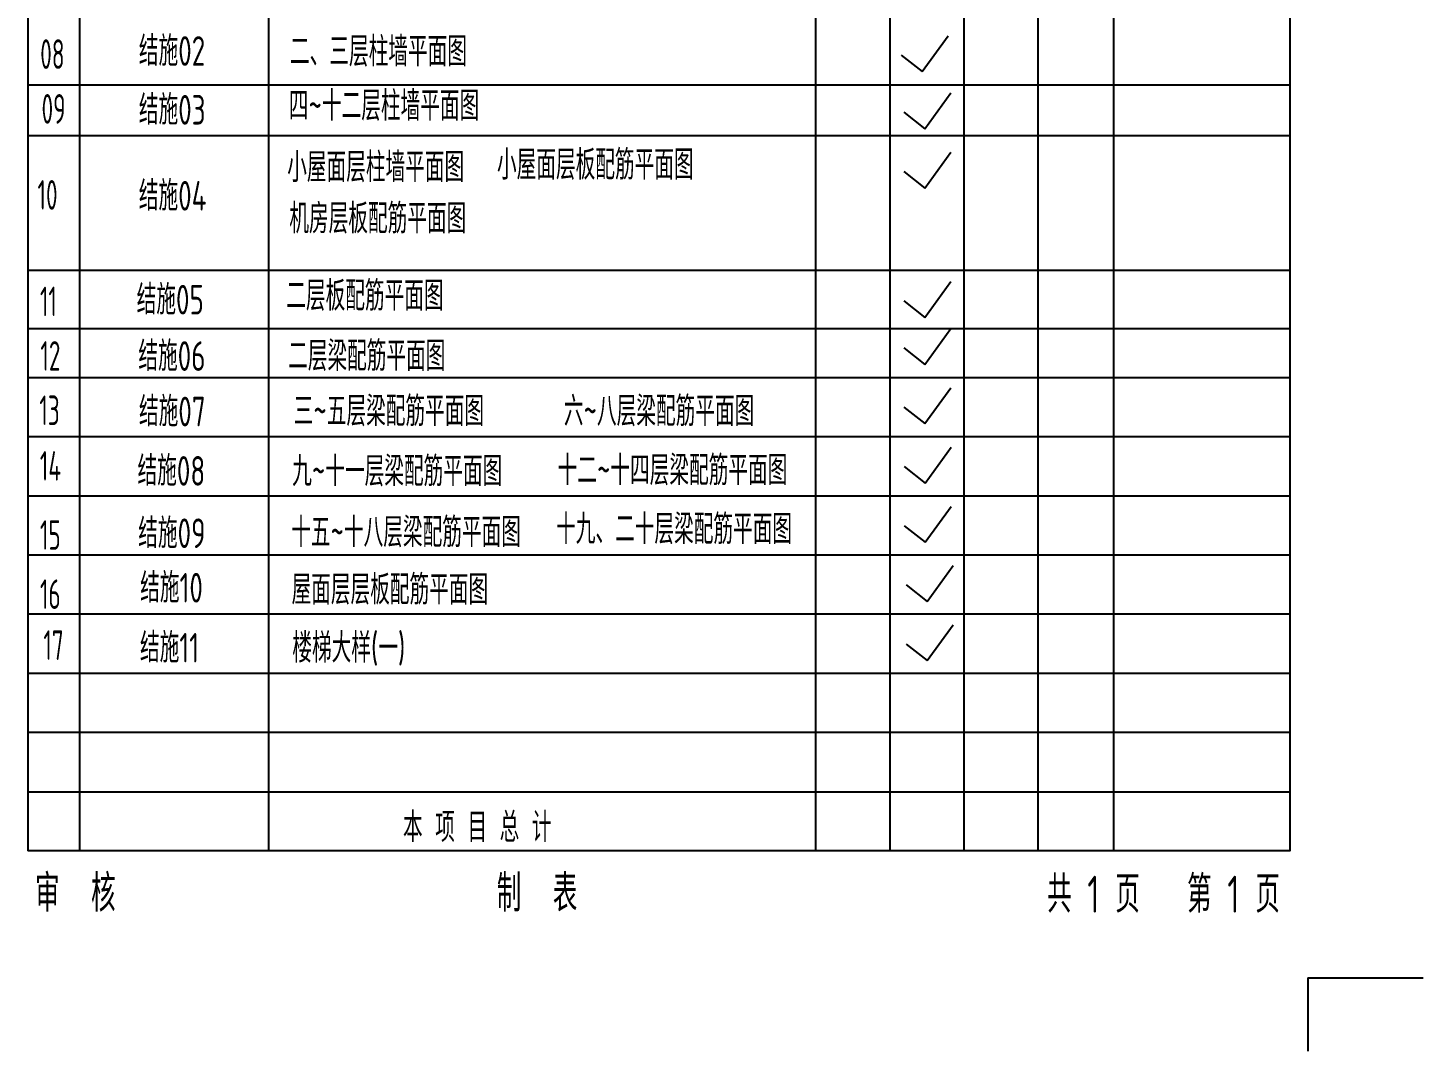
# Model space of a CAD drawing. Extents: x 580289 to 1106878, y -144605 to 78052.
# Drawn here: x 582011 to 600888, y 13336 to 27172 of the extents above; entities that cross this region are included whole.
import ezdxf

# ---------------------------------------------------------------- set-up
doc = ezdxf.new("R2010")
doc.units = 0
doc.header["$LTSCALE"] = 100
doc.linetypes.add('CONTINOUS', pattern=[0])
doc.layers.get('0').update_dxf_attribs({"linetype": 'CONTINUOUS'})
for name, color, linetype in [('15', 7, 'CONTINUOUS'), ('LAYER2', 7, 'CONTINUOUS'), ('TAB', 7, 'CONTINUOUS'), ('TREE', 122, 'CONTINUOUS'), ('WINDOW', 4, 'CONTINUOUS'), ('wjm-tz', 7, 'CONTINUOUS')]:
    doc.layers.add(name, color=color, linetype=linetype)
doc.styles.get("Standard").update_dxf_attribs({"font": 'tssdeng.shx', "width": 0.7, "bigfont": 'tssdchn.shx'})

msp = doc.modelspace()

# ---------------------------------------------------------------- linework, layer by layer
for points in [[(599329.9, 14325.5), (599329.9, 13336)], [(599329.9, 14325.5), (600888.4, 14325.5)]]:
    msp.add_lwpolyline(points)
at = {"layer": 'TAB'}
for p, q in [((582711, 34442), (582711, 16042)), ((585268.7, 16042), (585268.7, 34442)), ((596706, 16042), (596706, 34442)), ((593673.6, 33642), (593673.6, 16042)), ((594673.6, 33642), (594673.6, 16042)), ((595673.6, 33642), (595673.6, 16042)), ((592673.6, 16042), (592673.6, 31242)), ((599084.3, 26398.5), (582014.9, 26398.5)), ((582014.9, 25719), (599084.3, 25719)), ((599084.3, 23892.6), (582014.9, 23892.6)), ((599084.3, 23100.4), (582014.9, 23100.4)), ((599084.3, 22442), (582014.9, 22442)), ((599084.3, 21642), (582014.9, 21642)), ((599084.3, 20842), (582014.9, 20842)), ((599084.3, 20042), (582014.9, 20042)), ((599084.3, 19242), (582014.9, 19242)), ((599084.3, 18442), (582014.9, 18442)), ((599084.3, 17642), (582011, 17642)), ((582011, 16842), (599080.4, 16842))]:
    msp.add_line(p, q, dxfattribs=at)
msp.add_lwpolyline([(582014.9, 16042), (582014.9, 39923.5), (599084.3, 39923.5), (599084.3, 16042), (582011, 16042)], dxfattribs=at)
at = {"layer": 'WINDOW', "linetype": 'CONTINOUS'}
for p, q in [((594112.3, 26580.7), (594460.7, 27065.8)), ((593826.1, 26804.6), (594112.3, 26580.7)), ((594148.8, 25808.5), (594497.2, 26293.5)), ((593862.6, 26032.3), (594148.8, 25808.5)), ((594148.8, 25006.8), (594497.2, 25491.8)), ((593862.6, 25230.6), (594148.8, 25006.8)), ((594148.8, 23255.8), (594497.2, 23740.8)), ((593862.6, 23479.6), (594148.8, 23255.8)), ((594148.8, 22620.7), (594497.2, 23105.7)), ((593862.6, 22844.5), (594148.8, 22620.7)), ((594148.8, 21820.7), (594497.2, 22305.7)), ((593862.6, 22044.5), (594148.8, 21820.7)), ((594153.3, 21016.5), (594501.8, 21501.5)), ((593867.1, 21240.4), (594153.3, 21016.5)), ((594153.3, 20216.5), (594501.8, 20701.5)), ((593867.1, 20440.4), (594153.3, 20216.5)), ((594179.7, 19416.2), (594528.2, 19901.2)), ((593893.5, 19640.1), (594179.7, 19416.2)), ((594179.7, 18616.2), (594528.2, 19101.2)), ((593893.5, 18840.1), (594179.7, 18616.2))]:
    msp.add_line(p, q, dxfattribs=at)

# ---------------------------------------------------------------- texts
at = {"layer": '15'}
for s, width, p in [('08', 0.6, (582177.6, 26617.5)), ('结施02', 0.7, (583512.4, 26659.5)), ('09', 0.6, (582195.8, 25877.1)), ('结施03', 0.7, (583512.4, 25864.1)), ('10', 0.6, (582141.1, 24714)), ('结施04', 0.7, (583511.7, 24701.7)), ('11', 0.6, (582174.1, 23273.7)), ('结施05', 0.7, (583482.4, 23296.9)), ('12', 0.6, (582180.1, 22536.1)), ('结施06', 0.7, (583505.6, 22533.9)), ('13', 0.6, (582166.4, 21801.3)), ('结施07', 0.7, (583513.9, 21784.4)), ('14', 0.6, (582172.7, 21049.6)), ('结施08', 0.7, (583494.2, 20981.7)), ('结施09', 0.7, (583503.8, 20138.4)), ('15', 0.6, (582174.1, 20114.9)), ('结施10', 0.7, (583530.2, 19401.4)), ('16', 0.6, (582174.1, 19314.9)), ('17', 0.6, (582220.4, 18625.2)), ('结施11', 0.7, (583527.7, 18590.8))]:
    msp.add_text(s, height=400, rotation=0, dxfattribs=dict(at, width=width)).set_placement(p)
at = {"layer": 'LAYER2', "width": 0.7}
msp.add_text('共 1 页   第 1 页', height=500, dxfattribs=at).set_placement((595799.8, 15207.1))
at = {"layer": 'TREE', "linetype": 'Continuous', "width": 0.7}
for s, p in [('审  核', (582107.7, 15221.3)), ('制  表', (588355.3, 15221.3))]:
    msp.add_text(s, height=500, dxfattribs=at).set_placement(p)
at = {"layer": 'wjm-tz', "width": 0.7}
for s, p in [('二、三层柱墙平面图', (585557.3, 26651.1)), ('四~十二层柱墙平面图', (585541.1, 25917.9)), ('小屋面层柱墙平面图', (585519.6, 25087.5)), ('小屋面层板配筋平面图', (588357.8, 25121.1)), ('机房层板配筋平面图', (585547.9, 24393.2)), ('二层板配筋平面图', (585506.9, 23349)), ('二层梁配筋平面图', (585532.1, 22534.6)), ('三~五层梁配筋平面图', (585607, 21787.9)), ('六~八层梁配筋平面图', (589262.5, 21787.9)), ('九~十一层梁配筋平面图', (585586.8, 20975.5)), ('十二~十四层梁配筋平面图', (589178.3, 20988.6)), ('十五~十八层梁配筋平面图', (585572.9, 20150.7)), ('十九、二十层梁配筋平面图', (589157.9, 20192.8)), ('屋面层层板配筋平面图', (585578.3, 19374.9)), ('楼梯大样(一)', (585588.4, 18587.4)), ('本 项 目 总 计', (587085.9, 16162.1))]:
    msp.add_text(s, height=400, dxfattribs=at).set_placement(p)

doc.saveas('drawing.dxf')
